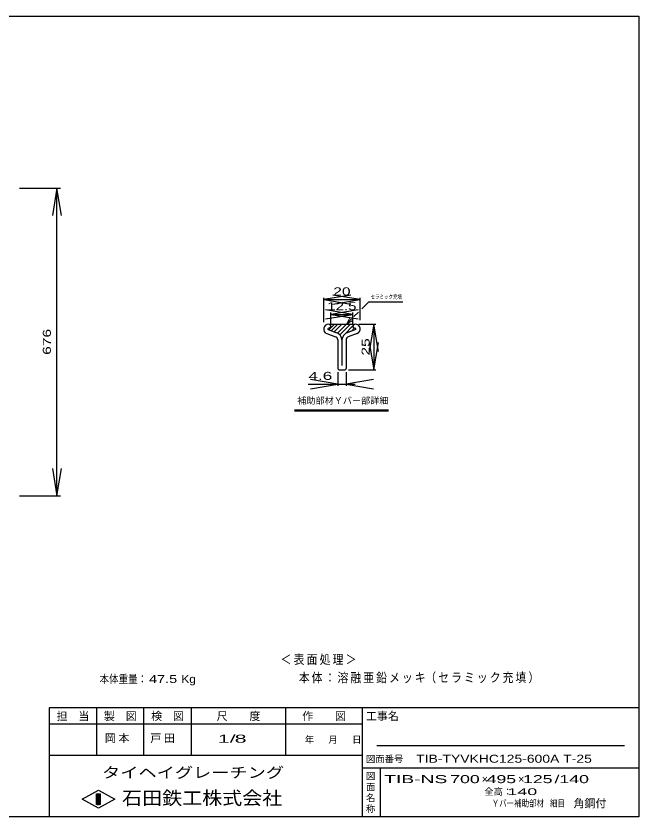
# Model space of a CAD drawing. Units: millimetres at full size, sheet at 1:8, with parts at other scales. Extents: x -1456 to 1389, y -1026 to 839.
# Drawn here: x 20 to 1389, y -921 to 839 of the extents above; entities that cross this region are included whole.
import ezdxf
from ezdxf.enums import TextEntityAlignment as Align

# ---------------------------------------------------------------- set-up
doc = ezdxf.new("R2010")
doc.units = ezdxf.units.MM
doc.header["$LTSCALE"] = 8
for name, color, linetype, lineweight in [('CADPAC_LAYER_0000', 150, 'Continuous', 25), ('CADPAC_LAYER_0016', 3, 'Continuous', 25), ('CADPAC_LAYER_0022', 4, 'Continuous', 25), ('CADPAC_LAYER_0080', 4, 'Continuous', 25), ('CADPAC_LAYER_0082', 4, 'Continuous', 25)]:
    doc.layers.add(name, color=color, linetype=linetype, lineweight=lineweight)
doc.styles.add('ベクトル', font='')
doc.styles.get('ベクトル').set_extended_font_data('ベクトル')

# ---------------------------------------------------------------- blocks, each defined once
blk = doc.blocks.new('open_arrow')
at = {"color": 0, "linetype": 'Continuous', "lineweight": -2}
blk.add_lwpolyline([(7.5, 1.25), (0, 0), (7.5, -1.25)], dxfattribs=at)

msp = doc.modelspace()

# ---------------------------------------------------------------- linework, layer by layer
at = {"layer": 'CADPAC_LAYER_0000'}
for p, q in [((-1379.2, 838.8), (1388.8, 838.8)), ((1388.8, 838.8), (1388.8, -921.2)), ((1388.8, -681.2), (92.8, -681.2)), ((92.8, -681.2), (92.8, -921.2)), ((196.8, -681.2), (196.8, -785.2)), ((300.8, -785.2), (300.8, -681.2)), ((404.8, -681.2), (404.8, -785.2)), ((612.8, -785.2), (612.8, -681.2)), ((780.8, -681.2), (780.8, -921.2)), ((780.8, -717.2), (92.8, -717.2)), ((1356.8, -765.2), (812.8, -765.2)), ((92.8, -785.2), (780.8, -785.2)), ((780.8, -813.2), (1388.8, -813.2)), ((820.8, -921.2), (820.8, -813.2)), ((164.8, -882), (200.8, -862)), ((200.8, -862), (236.8, -882)), ((196.8, -870), (204.8, -870)), ((196.8, -894), (196.8, -870)), ((196.8, -870), (198.4, -870)), ((198.4, -870), (198.4, -894)), ((200, -894), (200, -870)), ((200, -870), (201.6, -870)), ((201.6, -870), (201.6, -894)), ((203.2, -894), (203.2, -870)), ((203.2, -870), (204.8, -870)), ((204.8, -870), (204.8, -894)), ((204.8, -870), (204.8, -894)), ((200.8, -902), (164.8, -882)), ((204.8, -894), (196.8, -894)), ((198.4, -894), (200, -894)), ((236.8, -882), (200.8, -902)), ((201.6, -894), (203.2, -894)), ((1388.8, -921.2), (-1379.2, -921.2))]:
    msp.add_line(p, q, dxfattribs=at)
at = {"layer": 'CADPAC_LAYER_0022'}
for p, q in [((27.7, 460.8), (117.561, 460.8)), ((109.561, -215.2), (109.561, 460.8)), ((27.7, -215.2), (117.561, -215.2))]:
    msp.add_line(p, q, dxfattribs=at)
at = {"layer": 'CADPAC_LAYER_0080'}
for p, q in [((695.894, 166.128), (695.894, 219.61)), ((695.894, 215.61), (775.902, 215.61)), ((775.902, 170.813), (775.902, 219.61)), ((779.583, 195.448), (794.843, 210.708)), ((794.843, 210.708), (870.043, 210.708)), ((711.823, 163.261), (711.823, 187.106)), ((711.823, 183.106), (759.983, 183.106)), ((759.983, 163.261), (759.983, 187.106)), ((762.342, 178.207), (772.301, 188.166)), ((745.69, 161.555), (757.202, 173.067)), ((773.324, 161.692), (810.141, 161.692)), ((806.141, 161.692), (806.141, 61.661)), ((726.703, 56.461), (726.703, 25.945)), ((745.103, 56.461), (745.103, 25.945)), ((750.303, 61.661), (810.141, 61.661)), ((662.058, 29.945), (765.103, 29.945))]:
    msp.add_line(p, q, dxfattribs=at)
at = {"layer": 'CADPAC_LAYER_0080', "color": 2}
for p, q in [((719.882, 161.555), (707.329, 149.002)), ((708.263, 161.555), (764.444, 161.555)), ((726.95, 161.555), (712.557, 147.162)), ((735.624, 161.555), (718.974, 144.905)), ((745.69, 161.555), (726.267, 142.132)), ((755.006, 161.555), (731.441, 137.99)), ((760.549, 158.423), (741.406, 139.281)), ((763.924, 153.339), (756.934, 146.348))]:
    msp.add_line(p, q, dxfattribs=at)
at = {"layer": 'CADPAC_LAYER_0080', "lineweight": 13}
for p, q in [((753.69, 175.411), (745.69, 161.555)), ((745.69, 161.555), (759.546, 169.555))]:
    msp.add_line(p, q, dxfattribs=at)
at = {"layer": 'CADPAC_LAYER_0080', "color": 3}
for p, q in [((702.429, 140.973), (721.897, 134.137)), ((705.442, 149.665), (722.708, 143.592)), ((711.823, 155.261), (706.081, 152.461)), ((711.823, 156.166), (711.823, 155.261)), ((766.364, 149.665), (749.098, 143.592)), ((769.377, 140.973), (749.909, 134.137)), ((759.983, 156.166), (759.983, 155.261)), ((759.983, 155.261), (765.724, 152.461)), ((726.703, 127.347), (726.703, 64.461)), ((735.903, 127.144), (735.903, 70.861)), ((745.103, 127.347), (745.103, 64.461)), ((729.503, 61.661), (742.303, 61.661))]:
    msp.add_line(p, q, dxfattribs=at)
for centre, radius, start, end in [((706.703, 150.891), 10.8, 90.98376, 246.6845), ((706.032, 155.913), 5.796, 2.49733, 85.54684), ((765.774, 155.913), 5.796, 94.45316, 177.50267), ((765.102, 150.891), 10.8, 293.3155, 89.01624), ((706.733, 150.841), 1.746, 111.91371, 222.3257), ((717.543, 125.931), 18.4, 3.77866, 73.69731), ((754.263, 125.931), 18.4, 106.30269, 176.22134), ((765.073, 150.841), 1.746, 317.6743, 68.08629), ((719.503, 127.347), 7.2, 0, 70.57922), ((752.303, 127.347), 7.2, 109.42078, 180), ((729.503, 64.461), 2.8, 180, 270), ((742.303, 64.461), 2.8, 270, 0)]:
    msp.add_arc(centre, radius, start, end, dxfattribs=at)
at = {"layer": 'CADPAC_LAYER_0082'}
for p, q in [((631.978, -26.698), (838.386, -26.698)), ((631.978, -28.698), (838.386, -28.698))]:
    msp.add_line(p, q, dxfattribs=at)

# ---------------------------------------------------------------- block references
at = {"layer": 'CADPAC_LAYER_0022', "xscale": 8, "yscale": 8}
for p, rotation in [((109.561, 460.8), 270), ((109.561, -215.2), 90)]:
    msp.add_blockref('open_arrow', p, dxfattribs=dict(at, rotation=rotation))
at = {"layer": 'CADPAC_LAYER_0080', "xscale": 8, "yscale": 8}
for p in [(695.894, 215.61), (711.823, 183.106), (745.103, 29.945)]:
    msp.add_blockref('open_arrow', p, dxfattribs=at)
for p, rotation in [((775.902, 215.61), 180), ((759.983, 183.106), 180), ((806.141, 161.692), 270), ((806.141, 61.661), 90), ((726.703, 29.945), 180)]:
    msp.add_blockref('open_arrow', p, dxfattribs=dict(at, rotation=rotation))

# ---------------------------------------------------------------- texts
at = {"layer": 'CADPAC_LAYER_0000', "style": 'ベクトル'}
for s, height, p in [('担\u3000当', 17.6, (108.8, -699.6)), ('製\u3000図', 17.6, (212.8, -699.6)), ('検\u3000図', 17.6, (316.8, -699.6)), ('尺\u3000\u3000度', 17.6, (460.8, -699.6)), ('作\u3000\u3000図', 17.6, (648.8, -699.6)), ('工事名', 17.6, (788.8, -699.6)), ('年', 14.66, (654.4, -751.2)), ('月', 14.66, (706.4, -751.2)), ('日', 14.66, (758.4, -751.2)), ('図面番号', 14.66, (788.8, -793.6)), ('図', 14.66, (788.8, -831.2)), ('面', 14.66, (788.8, -855.2)), ('名', 14.66, (788.8, -879.2)), ('称', 14.66, (788.8, -903.2))]:
    msp.add_text(s, height=height, dxfattribs=at).set_placement(p, align=Align.MIDDLE_LEFT)
at = {"layer": 'CADPAC_LAYER_0000', "color": 222, "style": 'ベクトル'}
for s, height, width, p in [('タイヘイグレーチング', 23.46, 1.25, (208.8, -823.6)), ('石田鉄工株式会社', 29.33, 1.1, (252.8, -879.6))]:
    msp.add_text(s, height=height, dxfattribs=dict(at, width=width)).set_placement(p, align=Align.MIDDLE_LEFT)
at = {"layer": 'CADPAC_LAYER_0016', "color": 2, "style": 'ベクトル'}
msp.add_text('角鋼付', height=17.6, dxfattribs=at).set_placement((1245.084, -882.445), align=Align.TOP_LEFT)
at = {"layer": 'CADPAC_LAYER_0022', "style": 'ベクトル', "width": 1.45}
msp.add_text('676', height=17.6, rotation=90, dxfattribs=at).set_placement((101.561, 122.8), align=Align.BOTTOM_CENTER)
at = {"layer": 'CADPAC_LAYER_0022', "color": 2, "style": 'ベクトル'}
for s, height, width, p in [('本体重量：', 17.6, 0.85, (203.2, -618)), (' 47.5', 17.6, 1.35, (303.2, -618)), ('Kg', 17.6, 1.1, (383.2, -618)), ('1/', 17.6, 2, (463.2, -749.2)), (' 8 ', 17.6, 2, (487.2, -749.2)), ('TIB-TYVKHC125-600A T-25', 17.6, 1.3, (899.2, -793.2)), ('TIB-NS ', 17.6, 1.8, (828.8, -838)), (' 700 ', 17.6, 1.65, (963.2, -838)), (' 495 ', 17.6, 1.65, (1043.2, -838)), (' 125 ', 17.6, 1.65, (1123.2, -838)), ('/', 17.6, 1.65, (1203.2, -838)), (' 140 ', 17.6, 1.65, (1203.2, -838)), (' 140 ', 14.66, 2, (1088.8, -865.6)), ('\u3000Ｙバー補助部材', 14.66, 0.8, (1048.8, -891.2)), ('\u3000細目', 14.66, 0.8, (1176.8, -891.2))]:
    msp.add_text(s, height=height, dxfattribs=dict(at, width=width)).set_placement(p, align=Align.MIDDLE_LEFT)
for s, height, p in [('×', 17.6, (1043.2, -838)), ('×', 17.6, (1123.2, -838)), ('全高：', 14.66, (1048.8, -865.6))]:
    msp.add_text(s, height=height, dxfattribs=at).set_placement(p, align=Align.MIDDLE_LEFT)
at = {"layer": 'CADPAC_LAYER_0022', "color": 2, "attachment_point": 4, "style": 'ベクトル'}
for s, insert, char_height in [('\\T1.2;\\W0.85;＜表面処理＞', (601.2, -576), 20.53), ('\\T1.19;\\W0.85;本体：溶融亜鉛メッキ', (641.2, -616), 20.53), ('\\T1.19;\\W0.85;（セラミック充填）', (919.2, -616), 20.53), ('\\T1.25;岡本\u3000', (214.8, -749.2), 17.6), ('\\T1.25;戸田\u3000', (314.8, -749.2), 17.6)]:
    msp.add_mtext(s, dxfattribs=dict(at, insert=insert, char_height=char_height))
at = {"layer": 'CADPAC_LAYER_0080', "style": 'ベクトル'}
for s, width, p in [('20', 1.45, (735.898, 219.61)), ('12.5', 1.4, (735.903, 187.106))]:
    msp.add_text(s, height=17.6, dxfattribs=dict(at, width=width)).set_placement(p, align=Align.BOTTOM_CENTER)
at = {"layer": 'CADPAC_LAYER_0080', "color": 2, "style": 'ベクトル', "width": 0.8}
msp.add_text('セラミック充填', height=8.798, dxfattribs=at).set_placement((798.843, 214.708), align=Align.BOTTOM_LEFT)
at = {"layer": 'CADPAC_LAYER_0080', "style": 'ベクトル', "width": 1.45}
msp.add_text('25', height=17.6, rotation=90, dxfattribs=at).set_placement((802.141, 111.676), align=Align.BOTTOM_CENTER)
at = {"layer": 'CADPAC_LAYER_0080', "style": 'ベクトル', "width": 1.6}
msp.add_text('4.6', height=17.6, dxfattribs=at).set_placement((714.703, 33.945), align=Align.BOTTOM_RIGHT)
at = {"layer": 'CADPAC_LAYER_0082', "color": 2, "style": 'ベクトル'}
msp.add_text('補助部材Ｙバー部詳細', height=14.31, dxfattribs=at).set_placement((637.83, -6.235), align=Align.MIDDLE_LEFT)

doc.saveas('drawing.dxf')
